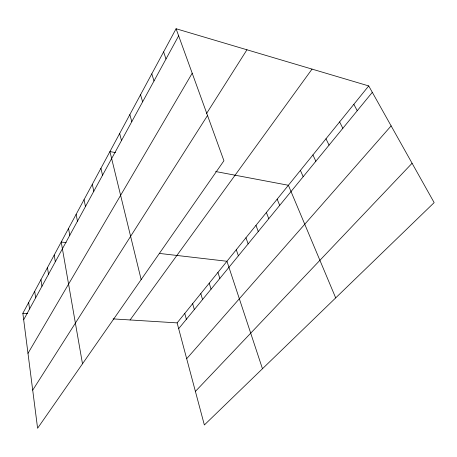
<?xml version="1.0" encoding="UTF-8"?>
<svg xmlns="http://www.w3.org/2000/svg" width="457" height="457" viewBox="0 0 457 457"><rect width="100%" height="100%" fill="white"/><g stroke="black" fill="none" stroke-linecap="round" stroke-linejoin="round"><path stroke-width="0.69" d="M176.082 28.745L223.93 160.75L37.594 428.255L22.85 313.285L176.082 28.745L368.719 85.927L434.15 202.611L204.359 424.976L177.122 322.888L368.719 85.927M23.678 319.751L178.647 35.823M27.986 353.341L192.203 73.217M206.381 113.799L246.946 49.779M32.71 390.158L207.529 115.501M130.091 319.957L312.04 69.104M178.67 328.692L372.306 92.331M186.679 358.722L391.123 125.886M195.402 391.403L412.083 163.263M22.85 313.285L27.723 313.588M113.113 318.9L177.122 322.888M66.156 242.598L61.221 242.027L82.494 363.795M159.407 253.424L226.946 261.261L262.467 368.748M115.518 152.615L109.937 151.564L141.156 279.581M215.613 171.524L288.39 185.274L335.689 297.89M353.844 104.327L357.243 110.72M339.614 121.922L342.841 128.303M325.99 138.774L329.051 145.126M312.931 154.917L315.844 161.252M300.409 170.404L303.18 176.71M277.176 199.143L279.69 205.387M266.38 212.494L268.779 218.703M255.977 225.358L258.268 231.533M245.952 237.754L248.14 243.895M236.28 249.716L238.377 255.817M163.612 51.892L166.005 58.982M217.932 272.412L219.851 278.427M151.787 73.857L154.015 80.946M209.22 283.186L211.054 289.161M200.8 293.6L202.554 299.535M140.545 94.736L142.63 101.814M192.648 303.682L194.334 309.572M184.759 313.439L186.376 319.289M129.845 114.598L131.799 121.659M119.66 133.518L121.482 140.556M100.928 168.296L102.534 175.271M92.303 184.308L93.811 191.249M84.042 199.652L85.465 206.553M76.125 214.356L77.456 221.217M68.521 228.471L69.778 235.286M54.206 255.052L55.32 261.775M47.459 267.585L48.511 274.263M40.959 279.65L41.953 286.276M34.703 291.275L35.635 297.844M28.671 302.477L29.551 308.995"/></g></svg>
